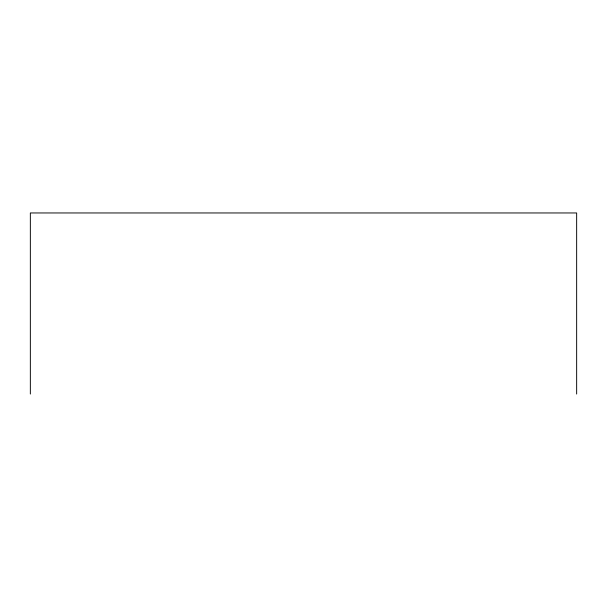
<?xml version="1.0" encoding="UTF-8"?>
<svg xmlns="http://www.w3.org/2000/svg" width="607" height="607" viewBox="0 0 607 607"><rect width="100%" height="100%" fill="white"/><g stroke="black" fill="none" stroke-linecap="round" stroke-linejoin="round"><path stroke-width="0.91" d="M576.65 394.042L576.65 212.958L30.35 212.958L30.35 394.042"/></g></svg>
